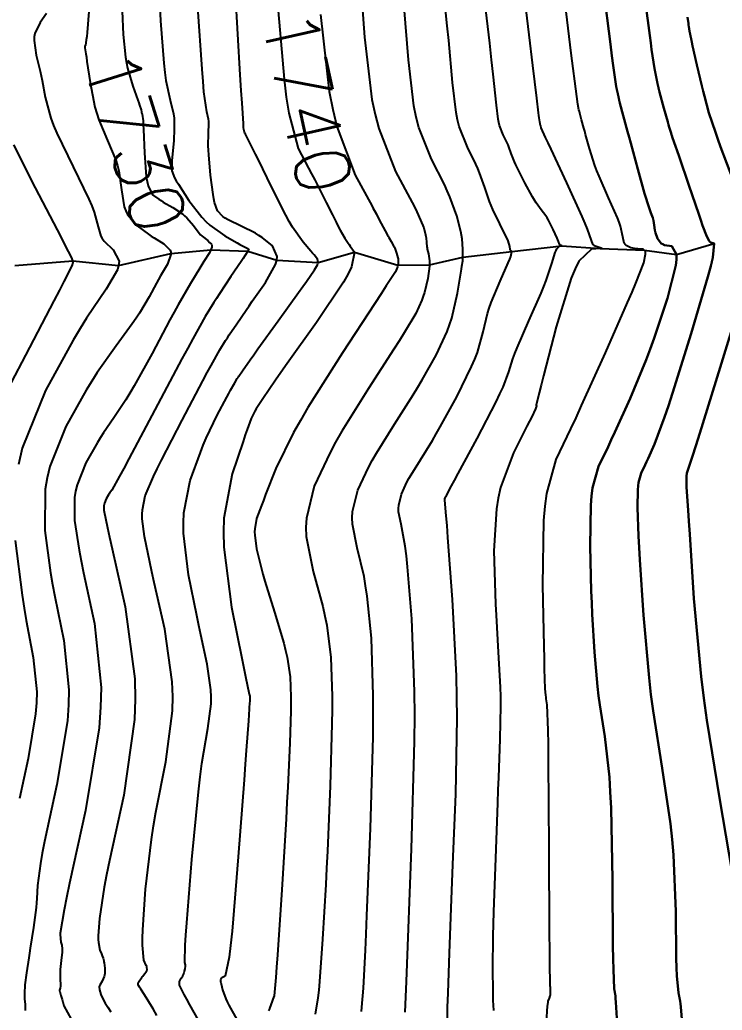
# Model space of a CAD drawing. Header units: metres. Extents: x 837475 to 838479, y 1189012 to 1191015.
# Drawn here: x 837784.1 to 837833.2, y 1189318.2 to 1189387.3 of the extents above; entities that cross this region are included whole.
import ezdxf

# ---------------------------------------------------------------- set-up
doc = ezdxf.new("R2010")
doc.units = ezdxf.units.M
doc.header["$LTSCALE"] = 0.3
for name, color, linetype in [('COTAS 10', 1, 'Continuous'), ('COTAS INT', 252, 'Continuous'), ('DRENAJE', 5, 'Continuous')]:
    doc.layers.add(name, color=color, linetype=linetype)
doc.styles.get("Standard").update_dxf_attribs({"font": 'simplex.shx'})

msp = doc.modelspace()

# ---------------------------------------------------------------- linework, layer by layer
at = {"layer": 'COTAS 10'}
for points, elevation in [([(837813.975, 1189317.619), (837813.989, 1189318.379), (837814.003, 1189318.818), (837814.021, 1189319.356), (837814.123, 1189322.123), (837814.269, 1189325.904), (837814.315, 1189327.081), (837814.364, 1189328.315), (837814.559, 1189333.241), (837814.652, 1189338.547), (837814.636, 1189340.021), (837814.602, 1189341.496), (837814.33, 1189346.842), (837814.012, 1189351.164), (837813.949, 1189351.994), (837813.898, 1189352.665), (837813.804, 1189353.767), (837813.792, 1189353.831), (837813.791, 1189353.848), (837813.792, 1189353.864), (837813.806, 1189353.922), (837813.835, 1189353.983), (837813.845, 1189354.002), (837813.856, 1189354.022), (837813.905, 1189354.099), (837814.267, 1189354.761), (837814.476, 1189355.149), (837814.732, 1189355.626), (837816.051, 1189358.086), (837817.378, 1189360.648), (837817.64, 1189361.188), (837817.856, 1189361.655), (837818.254, 1189362.731), (837818.531, 1189363.641), (837818.67, 1189364.002), (837818.837, 1189364.412), (837819.665, 1189366.287), (837820.522, 1189368.232), (837820.707, 1189368.686), (837820.87, 1189369.102), (837821.267, 1189370.298), (837821.503, 1189371.066), (837821.563, 1189371.213), (837821.621, 1189371.332), (837821.813, 1189371.523), (837821.938, 1189371.53), (837821.954, 1189371.533), (837821.962, 1189371.535), (837821.924, 1189371.549), (837821.852, 1189371.573), (837821.837, 1189371.583), (837821.826, 1189371.595), (837821.806, 1189371.648), (837821.737, 1189371.843), (837821.693, 1189371.944), (837821.64, 1189372.065), (837821.361, 1189372.669), (837821.023, 1189373.328), (837820.932, 1189373.483), (837820.843, 1189373.625), (837820.531, 1189374.042), (837820.169, 1189374.538), (837820.048, 1189374.732), (837819.918, 1189374.95), (837819.371, 1189375.94), (837818.859, 1189376.951), (837818.75, 1189377.183), (837818.655, 1189377.394), (837818.431, 1189377.98), (837818.265, 1189378.453), (837818.207, 1189378.592), (837818.144, 1189378.734), (837817.871, 1189379.278), (837817.611, 1189379.939), (837817.555, 1189380.157), (837817.507, 1189380.389), (837817.391, 1189381.349), (837817.174, 1189383.525), (837817.061, 1189384.524), (837816.927, 1189385.694), (837816.252, 1189391.349)], 1750), ([(837802.041, 1189389.286), (837802.566, 1189383.182), (837802.726, 1189381.905), (837802.894, 1189380.807), (837803.557, 1189378.335), (837804.286, 1189376.964), (837804.496, 1189376.56), (837804.708, 1189376.146), (837805.505, 1189374.567), (837805.947, 1189373.69), (837806.202, 1189373.181), (837806.353, 1189372.889), (837806.485, 1189372.638), (837806.806, 1189372.063), (837807.034, 1189371.722), (837807.106, 1189371.618), (837807.182, 1189371.509), (837807.49, 1189371.084), (837807.286, 1189370.058), (837807.039, 1189369.571), (837806.71, 1189368.997), (837804.833, 1189366.188), (837802.787, 1189363.312), (837802.352, 1189362.694), (837801.973, 1189362.154), (837801.076, 1189360.848), (837800.63, 1189360.15), (837800.536, 1189359.993), (837800.454, 1189359.852), (837800.262, 1189359.474), (837799.991, 1189358.715), (837799.86, 1189358.333), (837799.704, 1189357.877), (837798.936, 1189355.611), (837798.366, 1189352.51), (837798.335, 1189351.527), (837798.359, 1189350.492), (837798.901, 1189346.305), (837799.634, 1189342.629), (837799.778, 1189341.916), (837799.896, 1189341.335), (837800.108, 1189340.337), (837800.144, 1189340.215), (837800.151, 1189340.186), (837800.158, 1189340.159), (837800.17, 1189340.081), (837800.173, 1189340.002), (837800.173, 1189339.975), (837800.172, 1189339.946), (837800.169, 1189339.82), (837800.152, 1189339.51), (837800.143, 1189339.365), (837800.133, 1189339.193), (837800.081, 1189338.357), (837799.934, 1189336.29), (837799.864, 1189335.342), (837799.781, 1189334.232), (837799.376, 1189328.865), (837798.938, 1189323.674), (837798.834, 1189322.674), (837798.738, 1189321.864), (837798.456, 1189320.519), (837798.267, 1189320.423), (837798.23, 1189320.4), (837798.199, 1189320.38), (837798.145, 1189320.323), (837798.135, 1189320.286), (837798.132, 1189320.278), (837798.13, 1189320.271), (837798.123, 1189320.256), (837798.143, 1189320.148), (837798.158, 1189320.083), (837798.177, 1189320.002), (837798.278, 1189319.583), (837798.508, 1189318.947), (837798.607, 1189318.729), (837798.722, 1189318.493), (837799.267, 1189317.491)], 1740), ([(837788.935, 1189387.889), (837788.816, 1189386.441), (837788.789, 1189386.159), (837788.764, 1189385.929), (837788.698, 1189385.529), (837788.663, 1189385.463), (837788.658, 1189385.444), (837788.655, 1189385.425), (837788.662, 1189385.355), (837788.73, 1189384.941), (837788.765, 1189384.706), (837788.807, 1189384.418), (837789.021, 1189382.944), (837789.368, 1189381.217), (837789.495, 1189380.77), (837789.635, 1189380.336), (837790.252, 1189378.883), (837790.828, 1189377.526), (837790.942, 1189377.152), (837791.036, 1189376.78), (837791.212, 1189375.446), (837791.41, 1189374.254), (837791.517, 1189373.972), (837791.648, 1189373.711), (837792.314, 1189372.94), (837793.096, 1189372.359), (837793.301, 1189372.217), (837793.501, 1189372.084), (837794.181, 1189371.672), (837794.612, 1189371.235), (837794.655, 1189371.086), (837794.664, 1189370.925), (837794.422, 1189370.241), (837793.949, 1189369.429), (837793.813, 1189369.187), (837793.674, 1189368.937), (837793.155, 1189367.973), (837792.474, 1189366.833), (837792.234, 1189366.472), (837791.972, 1189366.093), (837790.838, 1189364.559), (837789.52, 1189362.683), (837789.142, 1189362.087), (837788.759, 1189361.458), (837787.325, 1189358.91), (837786.207, 1189356.116), (837786.022, 1189355.332), (837785.891, 1189354.543), (837785.869, 1189351.657), (837786.272, 1189348.703), (837786.41, 1189347.872), (837786.559, 1189347.035), (837787.19, 1189343.966), (837787.546, 1189340.535), (837787.521, 1189339.47), (837787.443, 1189338.355), (837786.715, 1189333.913), (837785.851, 1189329.933), (837785.688, 1189329.109), (837785.556, 1189328.406), (837785.354, 1189326.87), (837785.317, 1189325.962), (837785.289, 1189325.655), (837785.254, 1189325.323), (837785.067, 1189323.924), (837784.849, 1189322.491), (837784.795, 1189322.139), (837784.744, 1189321.805), (837784.582, 1189320.76), (837784.476, 1189319.923), (837784.459, 1189319.721), (837784.449, 1189319.531), (837784.457, 1189318.953), (837784.49, 1189318.544), (837784.495, 1189318.462), (837784.498, 1189318.393), (837784.494, 1189318.254), (837784.484, 1189318.204), (837784.484, 1189318.191), (837784.485, 1189318.177), (837784.496, 1189318.132)], 1730), ([(837833.921, 1189376.128), (837833.046, 1189378.446), (837832.853, 1189378.979), (837832.681, 1189379.465), (837832.235, 1189380.828), (837831.918, 1189381.984), (837831.827, 1189382.339), (837831.735, 1189382.71), (837831.39, 1189384.176), (837831.096, 1189385.49), (837831.035, 1189385.764), (837830.984, 1189385.999), (837830.876, 1189386.525), (837830.826, 1189386.841), (837830.811, 1189386.944), (837830.795, 1189387.053), (837830.737, 1189387.505)], 1760), ([(837830.737, 1189387.505), (837830.795, 1189387.053), (837830.811, 1189386.944), (837830.826, 1189386.841), (837830.876, 1189386.525), (837830.984, 1189385.999), (837831.035, 1189385.764), (837831.096, 1189385.49), (837831.39, 1189384.176), (837831.735, 1189382.71), (837831.827, 1189382.339), (837831.918, 1189381.984), (837832.235, 1189380.828), (837832.681, 1189379.465), (837832.853, 1189378.979), (837833.046, 1189378.446), (837833.921, 1189376.128)], 1760), ([(837833.824, 1189327.899), (837832.986, 1189332.843), (837832.078, 1189338.409), (837831.873, 1189339.937), (837831.688, 1189341.458), (837831.19, 1189346.904), (837830.888, 1189351.385), (837830.828, 1189352.297), (837830.777, 1189353.068), (837830.678, 1189354.667), (837830.66, 1189355.227), (837830.661, 1189355.342), (837830.664, 1189355.44), (837830.698, 1189355.651), (837831.085, 1189356.844), (837831.31, 1189357.562), (837831.588, 1189358.447), (837833.018, 1189363.042), (837834.445, 1189367.654)], 1760), ([(837834.445, 1189367.654), (837833.018, 1189363.042), (837831.588, 1189358.447), (837831.31, 1189357.562), (837831.085, 1189356.844), (837830.698, 1189355.651), (837830.664, 1189355.44), (837830.661, 1189355.342), (837830.66, 1189355.227), (837830.678, 1189354.667), (837830.777, 1189353.068), (837830.828, 1189352.297), (837830.888, 1189351.385), (837831.19, 1189346.904), (837831.688, 1189341.458), (837831.873, 1189339.937), (837832.078, 1189338.409), (837832.986, 1189332.843), (837833.824, 1189327.899)], 1760)]:
    msp.add_lwpolyline(points, dxfattribs=dict(at, elevation=elevation))
at = {"layer": 'COTAS INT'}
for points, elevation in [([(837818.996, 1189391.724), (837819.658, 1189386.266), (837819.918, 1189384.125), (837820.195, 1189381.848), (837820.32, 1189380.831), (837820.345, 1189380.633), (837820.365, 1189380.471), (837820.402, 1189380.186), (837820.412, 1189380.135), (837820.416, 1189380.12), (837820.42, 1189380.104), (837820.436, 1189380.044), (837820.457, 1189379.966), (837820.465, 1189379.939), (837820.473, 1189379.91), (837820.507, 1189379.783), (837820.802, 1189379.108), (837820.974, 1189378.732), (837821.186, 1189378.275), (837822.278, 1189375.941), (837823.365, 1189373.577), (837823.573, 1189373.101), (837823.742, 1189372.702), (837824.015, 1189371.902), (837824.107, 1189371.65), (837824.161, 1189371.596), (837824.228, 1189371.548), (837824.57, 1189371.433), (837824.746, 1189371.37), (837824.708, 1189371.357), (837824.632, 1189371.344), (837824.044, 1189371.311), (837823.156, 1189370.462), (837822.891, 1189369.935), (837822.618, 1189369.282), (837821.563, 1189365.866), (837820.676, 1189362.447), (837820.509, 1189361.791), (837820.376, 1189361.261), (837820.18, 1189360.394), (837820.189, 1189360.331), (837820.185, 1189360.306), (837820.178, 1189360.279), (837820.132, 1189360.156), (837819.858, 1189359.598), (837819.707, 1189359.295), (837819.525, 1189358.929), (837818.594, 1189357.075), (837817.689, 1189354.646), (837817.522, 1189353.918), (837817.39, 1189353.165), (837817.218, 1189350.243), (837817.304, 1189347.283), (837817.336, 1189346.505), (837817.371, 1189345.746), (837817.528, 1189343.155), (837817.655, 1189340.719), (837817.672, 1189340.056), (837817.68, 1189339.399), (837817.642, 1189337.07), (837817.537, 1189334.402), (837817.503, 1189333.531), (837817.467, 1189332.603), (837817.32, 1189328.773), (837817.192, 1189325.027), (837817.169, 1189324.152), (837817.15, 1189323.347), (837817.124, 1189321.022), (837817.137, 1189319.487), (837817.142, 1189319.179), (837817.149, 1189318.922), (837817.178, 1189318.416), (837817.195, 1189318.233), (837817.194, 1189318.18), (837817.19, 1189318.126)], 1752), ([(837807.855, 1189390.556), (837808.181, 1189386.111), (837808.707, 1189381.76), (837808.927, 1189380.71), (837809.179, 1189379.726), (837810.359, 1189376.728), (837811.507, 1189374.564), (837811.739, 1189374.106), (837811.934, 1189373.709), (837812.33, 1189372.783), (837812.452, 1189372.306), (837812.474, 1189372.192), (837812.492, 1189372.085), (837812.517, 1189371.762), (837812.536, 1189371.474), (837812.549, 1189371.389), (837812.567, 1189371.301), (837812.662, 1189370.965), (837812.726, 1189370.489), (837812.724, 1189370.313), (837812.713, 1189370.118), (837812.604, 1189369.254), (837812.376, 1189368.278), (837812.29, 1189368.013), (837812.194, 1189367.75), (837811.767, 1189366.817), (837810.96, 1189365.453), (837810.625, 1189364.918), (837810.242, 1189364.315), (837808.457, 1189361.568), (837806.599, 1189358.58), (837806.169, 1189357.824), (837805.777, 1189357.1), (837804.668, 1189354.744), (837804.13, 1189352.521), (837804.097, 1189351.88), (837804.114, 1189351.228), (837804.596, 1189348.783), (837805.279, 1189346.333), (837805.423, 1189345.678), (837805.547, 1189345.032), (837805.834, 1189342.785), (837805.924, 1189340.085), (837805.925, 1189339.154), (837805.915, 1189338.143), (837805.791, 1189333.831), (837805.592, 1189329.249), (837805.535, 1189328.069), (837805.477, 1189326.927), (837805.26, 1189323.122), (837805.045, 1189320.153), (837804.989, 1189319.538), (837804.934, 1189319.013), (837804.747, 1189317.866)], 1744), ([(837820.922, 1189317.59), (837820.949, 1189318.163), (837820.986, 1189318.592), (837821.001, 1189318.687), (837821.017, 1189318.77), (837821.09, 1189318.984), (837821.155, 1189319.152), (837821.167, 1189319.207), (837821.175, 1189319.267), (837821.18, 1189319.512), (837821.166, 1189319.74), (837821.162, 1189319.788), (837821.158, 1189319.83), (837821.143, 1189319.928), (837821.124, 1189321.427), (837821.118, 1189322.352), (837821.111, 1189323.498), (837821.082, 1189329.48), (837821.04, 1189335.531), (837821.026, 1189336.72), (837821.011, 1189337.699), (837820.943, 1189339.48), (837820.876, 1189339.9), (837820.861, 1189340.021), (837820.847, 1189340.143), (837820.806, 1189340.602), (837820.759, 1189341.999), (837820.741, 1189342.713), (837820.721, 1189343.569), (837820.629, 1189347.84), (837820.707, 1189352.345), (837820.794, 1189353.348), (837820.909, 1189354.245), (837821.561, 1189356.602), (837822.599, 1189358.759), (837822.958, 1189359.531), (837823.347, 1189360.378), (837825.01, 1189364.064), (837826.554, 1189367.57), (837826.868, 1189368.302), (837827.132, 1189368.932), (837827.679, 1189370.345), (837827.811, 1189370.941), (837827.814, 1189371.055), (837827.803, 1189371.147), (837827.643, 1189371.295), (837827.356, 1189371.311), (837827.265, 1189371.321), (837827.17, 1189371.332), (837826.784, 1189371.39), (837826.444, 1189371.55), (837826.378, 1189371.626), (837826.323, 1189371.716), (837826.224, 1189372.156), (837826.058, 1189372.897), (837825.962, 1189373.177), (837825.843, 1189373.49), (837825.228, 1189374.89), (837824.561, 1189376.4), (837824.409, 1189376.782), (837824.271, 1189377.148), (837823.887, 1189378.338), (837823.626, 1189379.307), (837823.564, 1189379.533), (837823.507, 1189379.741), (837823.34, 1189380.34), (837823.217, 1189380.798), (837823.188, 1189380.918), (837823.161, 1189381.035), (837823.081, 1189381.428), (837822.868, 1189383.038), (837822.757, 1189383.921), (837822.623, 1189384.993), (837821.953, 1189390.446)], 1754), ([(837820.922, 1189317.59), (837820.949, 1189318.163), (837820.986, 1189318.592), (837821.001, 1189318.687), (837821.017, 1189318.77), (837821.09, 1189318.984), (837821.155, 1189319.152), (837821.167, 1189319.207), (837821.175, 1189319.267), (837821.18, 1189319.512), (837821.166, 1189319.74), (837821.162, 1189319.788), (837821.158, 1189319.83), (837821.143, 1189319.928), (837821.124, 1189321.427), (837821.118, 1189322.352), (837821.111, 1189323.498), (837821.082, 1189329.48), (837821.04, 1189335.531), (837821.026, 1189336.72), (837821.011, 1189337.699), (837820.943, 1189339.48), (837820.876, 1189339.9), (837820.861, 1189340.021), (837820.847, 1189340.143), (837820.806, 1189340.602), (837820.759, 1189341.999), (837820.741, 1189342.713), (837820.721, 1189343.569), (837820.629, 1189347.84), (837820.707, 1189352.345), (837820.794, 1189353.348), (837820.909, 1189354.245), (837821.561, 1189356.602), (837822.599, 1189358.759), (837822.958, 1189359.531), (837823.347, 1189360.378), (837825.01, 1189364.064), (837826.554, 1189367.57), (837826.868, 1189368.302), (837827.132, 1189368.932), (837827.679, 1189370.345), (837827.811, 1189370.941), (837827.814, 1189371.055), (837827.803, 1189371.147), (837827.643, 1189371.295), (837827.356, 1189371.311), (837827.265, 1189371.321), (837827.17, 1189371.332), (837826.784, 1189371.39), (837826.444, 1189371.55), (837826.378, 1189371.626), (837826.323, 1189371.716), (837826.224, 1189372.156), (837826.058, 1189372.897), (837825.962, 1189373.177), (837825.843, 1189373.49), (837825.228, 1189374.89), (837824.561, 1189376.4), (837824.409, 1189376.782), (837824.271, 1189377.148), (837823.887, 1189378.338), (837823.626, 1189379.307), (837823.564, 1189379.533), (837823.507, 1189379.741), (837823.34, 1189380.34), (837823.217, 1189380.798), (837823.188, 1189380.918), (837823.161, 1189381.035), (837823.081, 1189381.428), (837822.868, 1189383.038), (837822.757, 1189383.921), (837822.623, 1189384.993), (837821.953, 1189390.446)], 1754), ([(837793.796, 1189390.257), (837793.946, 1189387.248), (837794.175, 1189384.284), (837794.246, 1189383.644), (837794.321, 1189383.082), (837794.621, 1189381.705), (837794.854, 1189380.742), (837794.887, 1189380.441), (837794.906, 1189380.126), (837794.892, 1189379.713), (837794.862, 1189378.864), (837794.76, 1189377.718), (837794.743, 1189377.475), (837794.732, 1189377.265), (837794.73, 1189376.775), (837794.93, 1189376.288), (837795.046, 1189376.079), (837795.188, 1189375.839), (837795.917, 1189374.705), (837796.835, 1189373.527), (837796.848, 1189373.509), (837797.117, 1189373.229), (837797.392, 1189372.971), (837798.424, 1189372.226), (837799.299, 1189371.735), (837799.474, 1189371.637), (837799.62, 1189371.557), (837799.907, 1189371.405), (837799.992, 1189371.364), (837800.012, 1189371.354), (837800.03, 1189371.343), (837800.08, 1189371.305), (837800.099, 1189371.259), (837800.097, 1189371.243), (837800.092, 1189371.225), (837800.05, 1189371.149), (837799.83, 1189370.826), (837799.714, 1189370.654), (837799.573, 1189370.445), (837798.864, 1189369.389), (837798.061, 1189368.175), (837797.861, 1189367.865), (837797.671, 1189367.568), (837797.068, 1189366.593), (837796.199, 1189365.047), (837795.843, 1189364.39), (837795.436, 1189363.634), (837793.547, 1189360.076), (837791.736, 1189356.659), (837791.379, 1189355.991), (837791.083, 1189355.444), (837790.537, 1189354.475), (837790.393, 1189354.271), (837790.352, 1189354.206), (837790.31, 1189354.137), (837790.154, 1189353.859), (837790.032, 1189353.554), (837790.011, 1189353.468), (837789.997, 1189353.382), (837789.995, 1189353.067), (837790.244, 1189351.841), (837790.388, 1189351.18), (837790.565, 1189350.38), (837791.476, 1189346.33), (837792.144, 1189341.297), (837792.168, 1189339.877), (837792.121, 1189338.446), (837791.371, 1189333.179), (837790.377, 1189328.606), (837790.177, 1189327.612), (837790.009, 1189326.735), (837789.673, 1189324.551), (837789.602, 1189323.353), (837789.6, 1189323.098), (837789.607, 1189322.876), (837789.698, 1189322.351), (837789.821, 1189322.077), (837789.848, 1189322.013), (837789.872, 1189321.955), (837789.933, 1189321.787), (837789.977, 1189321.6), (837789.99, 1189321.529), (837790.003, 1189321.45), (837790.053, 1189321.094), (837790.055, 1189320.706), (837790.038, 1189320.606), (837790.013, 1189320.509), (837789.86, 1189320.186), (837789.709, 1189319.91), (837789.686, 1189319.842), (837789.67, 1189319.778), (837789.68, 1189319.581), (837789.735, 1189319.413), (837789.748, 1189319.368), (837789.76, 1189319.323), (837789.794, 1189319.166), (837790.086, 1189318.641), (837790.26, 1189318.365), (837790.476, 1189318.032)], 1734), ([(837797.116, 1189316.555), (837795.991, 1189318.526), (837795.772, 1189318.92), (837795.593, 1189319.249), (837795.279, 1189319.889), (837795.263, 1189320.093), (837795.271, 1189320.146), (837795.285, 1189320.198), (837795.381, 1189320.377), (837795.491, 1189320.53), (837795.513, 1189320.567), (837795.533, 1189320.601), (837795.575, 1189320.701), (837795.602, 1189320.804), (837795.611, 1189320.839), (837795.621, 1189320.877), (837795.666, 1189321.038), (837795.692, 1189321.216), (837795.69, 1189321.265), (837795.684, 1189321.313), (837795.631, 1189321.485), (837795.661, 1189322.689), (837795.708, 1189323.389), (837795.771, 1189324.247), (837796.14, 1189328.67), (837796.599, 1189333.393), (837796.72, 1189334.441), (837796.838, 1189335.377), (837797.241, 1189337.819), (837797.471, 1189339.547), (837797.48, 1189340.032), (837797.464, 1189340.52), (837797.21, 1189342.309), (837796.76, 1189344.368), (837796.621, 1189345.028), (837796.477, 1189345.725), (837795.903, 1189348.565), (837795.546, 1189351.456), (837795.538, 1189352.186), (837795.569, 1189352.884), (837796.01, 1189355.153), (837796.725, 1189357.11), (837796.93, 1189357.613), (837797.137, 1189358.098), (837797.91, 1189359.709), (837798.578, 1189360.968), (837798.719, 1189361.231), (837798.841, 1189361.457), (837799.125, 1189361.966), (837799.305, 1189362.257), (837799.362, 1189362.346), (837799.422, 1189362.438), (837799.661, 1189362.8), (837800.201, 1189363.572), (837800.449, 1189363.922), (837800.741, 1189364.332), (837802.154, 1189366.305), (837803.574, 1189368.284), (837803.871, 1189368.697), (837804.125, 1189369.052), (837804.694, 1189369.846), (837804.905, 1189370.214), (837804.933, 1189370.3), (837804.949, 1189370.379), (837804.897, 1189370.607), (837804.662, 1189370.9), (837804.561, 1189371.02), (837804.445, 1189371.157), (837803.9, 1189371.792), (837803.168, 1189372.835), (837802.935, 1189373.23), (837802.689, 1189373.67), (837801.691, 1189375.643), (837800.778, 1189377.541), (837800.586, 1189377.935), (837800.42, 1189378.271), (837800.042, 1189379.007), (837799.872, 1189379.329), (837799.838, 1189379.403), (837799.81, 1189379.471), (837799.756, 1189379.664), (837799.744, 1189379.799), (837799.743, 1189379.83), (837799.742, 1189379.859), (837799.744, 1189379.943), (837799.746, 1189380.006), (837799.745, 1189380.022), (837799.743, 1189380.037), (837799.732, 1189380.085), (837799.636, 1189381.505), (837799.582, 1189382.385), (837799.516, 1189383.476), (837799.174, 1189389.173)], 1738), ([(837824.881, 1189389.466), (837825.36, 1189385.61), (837825.462, 1189384.814), (837825.55, 1189384.136), (837825.76, 1189382.67), (837825.91, 1189381.934), (837825.96, 1189381.717), (837826.015, 1189381.493), (837826.244, 1189380.635), (837826.557, 1189379.515), (837826.663, 1189379.127), (837826.779, 1189378.704), (837827.268, 1189376.893), (837827.739, 1189375.187), (837827.844, 1189374.831), (837827.937, 1189374.525), (837828.179, 1189373.839), (837828.317, 1189373.489), (837828.344, 1189373.395), (837828.367, 1189373.301), (837828.41, 1189372.973), (837828.454, 1189372.634), (837828.477, 1189372.534), (837828.504, 1189372.431), (837828.643, 1189372.037), (837828.901, 1189371.703), (837829.003, 1189371.639), (837829.119, 1189371.587), (837829.65, 1189371.499), (837829.978, 1189370.939), (837829.967, 1189370.589), (837829.911, 1189370.154), (837829.339, 1189367.88), (837828.413, 1189365.088), (837828.134, 1189364.326), (837827.846, 1189363.569), (837826.723, 1189360.877), (837825.665, 1189358.531), (837825.417, 1189357.992), (837825.189, 1189357.501), (837824.528, 1189356.129), (837824.113, 1189354.629), (837824.04, 1189354.058), (837823.984, 1189353.42), (837823.935, 1189350.553), (837824.022, 1189347.408), (837824.053, 1189346.595), (837824.088, 1189345.806), (837824.236, 1189343.165), (837824.449, 1189340.753), (837824.524, 1189340.108), (837824.605, 1189339.474), (837824.958, 1189337.268), (837825.282, 1189334.432), (837825.346, 1189333.402), (837825.399, 1189332.264), (837825.497, 1189327.268), (837825.532, 1189322.636), (837825.545, 1189321.729), (837825.559, 1189320.983), (837825.625, 1189319.646), (837825.699, 1189319.164), (837825.719, 1189318.957), (837825.739, 1189318.719), (837825.809, 1189317.597)], 1756), ([(837825.809, 1189317.597), (837825.739, 1189318.719), (837825.719, 1189318.957), (837825.699, 1189319.164), (837825.625, 1189319.646), (837825.559, 1189320.983), (837825.545, 1189321.729), (837825.532, 1189322.636), (837825.497, 1189327.268), (837825.399, 1189332.264), (837825.346, 1189333.402), (837825.282, 1189334.432), (837824.958, 1189337.268), (837824.605, 1189339.474), (837824.524, 1189340.108), (837824.449, 1189340.753), (837824.236, 1189343.165), (837824.088, 1189345.806), (837824.053, 1189346.595), (837824.022, 1189347.408), (837823.935, 1189350.553), (837823.984, 1189353.42), (837824.04, 1189354.058), (837824.113, 1189354.629), (837824.528, 1189356.129), (837825.189, 1189357.501), (837825.417, 1189357.992), (837825.665, 1189358.531), (837826.723, 1189360.877), (837827.846, 1189363.569), (837828.134, 1189364.326), (837828.413, 1189365.088), (837829.339, 1189367.88), (837829.911, 1189370.154), (837829.967, 1189370.589), (837829.978, 1189370.939), (837829.65, 1189371.499), (837829.119, 1189371.587), (837829.003, 1189371.639), (837828.901, 1189371.703), (837828.643, 1189372.037), (837828.504, 1189372.431), (837828.477, 1189372.534), (837828.454, 1189372.634), (837828.41, 1189372.973), (837828.367, 1189373.301), (837828.344, 1189373.395), (837828.317, 1189373.489), (837828.179, 1189373.839), (837827.937, 1189374.525), (837827.844, 1189374.831), (837827.739, 1189375.187), (837827.268, 1189376.893), (837826.779, 1189378.704), (837826.663, 1189379.127), (837826.557, 1189379.515), (837826.244, 1189380.635), (837826.015, 1189381.493), (837825.96, 1189381.717), (837825.91, 1189381.934), (837825.76, 1189382.67), (837825.55, 1189384.136), (837825.462, 1189384.814), (837825.36, 1189385.61), (837824.881, 1189389.466)], 1756), ([(837830.341, 1189317.532), (837830.276, 1189318.383), (837830.252, 1189318.589), (837830.225, 1189318.781), (837830.107, 1189319.364), (837829.994, 1189320.54), (837829.972, 1189321.105), (837829.952, 1189321.774), (837829.912, 1189325.055), (837829.757, 1189328.997), (837829.666, 1189330.083), (837829.553, 1189331.166), (837828.972, 1189335.055), (837828.334, 1189339.048), (837828.186, 1189340.196), (837828.051, 1189341.362), (837827.666, 1189345.728), (837827.416, 1189349.613), (837827.366, 1189350.476), (837827.324, 1189351.247), (837827.241, 1189353.265), (837827.262, 1189354.494), (837827.286, 1189354.768), (837827.317, 1189355.012), (837827.495, 1189355.655), (837827.778, 1189356.243), (837827.876, 1189356.454), (837827.982, 1189356.685), (837828.436, 1189357.69), (837829.138, 1189359.568), (837829.401, 1189360.349), (837829.693, 1189361.243), (837830.998, 1189365.416), (837832.154, 1189369.366), (837832.354, 1189370.12), (837832.5, 1189370.726), (837832.593, 1189371.691), (837832.362, 1189371.767), (837832.305, 1189371.814), (837832.251, 1189371.872), (837832.077, 1189372.175), (837831.791, 1189372.956), (837831.666, 1189373.315), (837831.52, 1189373.736), (837830.825, 1189375.774), (837830.149, 1189377.767), (837830.015, 1189378.16), (837829.905, 1189378.484), (837829.697, 1189379.08), (837829.643, 1189379.23), (837829.628, 1189379.272), (837829.614, 1189379.314), (837829.566, 1189379.472), (837829.464, 1189379.825), (837829.416, 1189379.992), (837829.361, 1189380.188), (837829.088, 1189381.142), (837828.79, 1189382.266), (837828.717, 1189382.568), (837828.649, 1189382.866), (837828.44, 1189383.913), (837828.233, 1189385.235), (837828.167, 1189385.708), (837828.096, 1189386.227), (837827.809, 1189388.485)], 1758), ([(837827.809, 1189388.485), (837828.096, 1189386.227), (837828.167, 1189385.708), (837828.233, 1189385.235), (837828.44, 1189383.913), (837828.649, 1189382.866), (837828.717, 1189382.568), (837828.79, 1189382.266), (837829.088, 1189381.142), (837829.361, 1189380.188), (837829.416, 1189379.992), (837829.464, 1189379.825), (837829.566, 1189379.472), (837829.614, 1189379.314), (837829.628, 1189379.272), (837829.643, 1189379.23), (837829.697, 1189379.08), (837829.905, 1189378.484), (837830.015, 1189378.16), (837830.149, 1189377.767), (837830.825, 1189375.774), (837831.52, 1189373.736), (837831.666, 1189373.315), (837831.791, 1189372.956), (837832.077, 1189372.175), (837832.251, 1189371.872), (837832.305, 1189371.814), (837832.362, 1189371.767), (837832.593, 1189371.691), (837832.5, 1189370.726), (837832.354, 1189370.12), (837832.154, 1189369.366), (837830.998, 1189365.416), (837829.693, 1189361.243), (837829.401, 1189360.349), (837829.138, 1189359.568), (837828.436, 1189357.69), (837827.982, 1189356.685), (837827.876, 1189356.454), (837827.778, 1189356.243), (837827.495, 1189355.655), (837827.317, 1189355.012), (837827.286, 1189354.768), (837827.262, 1189354.494), (837827.241, 1189353.265), (837827.324, 1189351.247), (837827.366, 1189350.476), (837827.416, 1189349.613), (837827.666, 1189345.728), (837828.051, 1189341.362), (837828.186, 1189340.196), (837828.334, 1189339.048), (837828.972, 1189335.055), (837829.553, 1189331.166), (837829.666, 1189330.083), (837829.757, 1189328.997), (837829.912, 1189325.055), (837829.952, 1189321.774), (837829.972, 1189321.105), (837829.994, 1189320.54), (837830.107, 1189319.364), (837830.225, 1189318.781), (837830.252, 1189318.589), (837830.276, 1189318.383), (837830.341, 1189317.532)], 1758), ([(837785.992, 1189387.76), (837785.535, 1189387.139), (837785.174, 1189386.372), (837785.133, 1189386.13), (837785.116, 1189385.876), (837785.266, 1189384.849), (837785.551, 1189383.725), (837785.62, 1189383.408), (837785.685, 1189383.089), (837785.883, 1189381.92), (837786.286, 1189380.452), (837786.48, 1189379.945), (837786.709, 1189379.395), (837787.836, 1189377.044), (837788.934, 1189374.799), (837789.146, 1189374.315), (837789.317, 1189373.891), (837789.602, 1189372.857), (837789.775, 1189372.217), (837789.876, 1189372.042), (837790, 1189371.868), (837790.641, 1189371.247), (837791.045, 1189370.451), (837791.02, 1189370.167), (837790.936, 1189369.855), (837790.138, 1189368.499), (837788.769, 1189366.481), (837788.325, 1189365.753), (837787.853, 1189364.95), (837785.911, 1189361.436), (837784.295, 1189357.398), (837784.028, 1189356.264)], 1728), ([(837791.274, 1189387.931), (837791.331, 1189386.285), (837791.495, 1189384.713), (837791.564, 1189384.313), (837791.642, 1189383.93), (837792.007, 1189382.673), (837792.356, 1189381.717), (837792.424, 1189381.522), (837792.481, 1189381.359), (837792.581, 1189381.021), (837792.606, 1189380.891), (837792.615, 1189380.858), (837792.625, 1189380.826), (837792.669, 1189380.722), (837792.722, 1189380.252), (837792.739, 1189379.989), (837792.756, 1189379.669), (837792.822, 1189378.035), (837792.953, 1189376.361), (837793.01, 1189376.017), (837793.076, 1189375.725), (837793.39, 1189375.097), (837793.834, 1189374.784), (837793.982, 1189374.689), (837794.14, 1189374.591), (837794.803, 1189374.209), (837795.468, 1189373.768), (837795.629, 1189373.634), (837795.78, 1189373.494), (837796.239, 1189372.943), (837796.633, 1189372.428), (837796.742, 1189372.31), (837796.851, 1189372.204), (837797.247, 1189371.909), (837797.375, 1189371.777), (837797.506, 1189371.64), (837797.529, 1189371.549), (837797.531, 1189371.451), (837797.362, 1189371.04), (837796.972, 1189370.434), (837796.835, 1189370.214), (837796.685, 1189369.972), (837796.039, 1189368.906), (837795.183, 1189367.419), (837794.901, 1189366.911), (837794.6, 1189366.36), (837793.351, 1189364.024), (837792.105, 1189361.746), (837791.806, 1189361.232), (837791.528, 1189360.768), (837790.687, 1189359.517), (837789.957, 1189358.477), (837789.747, 1189358.146), (837789.534, 1189357.798), (837788.739, 1189356.385), (837788.119, 1189354.835), (837788.017, 1189354.4), (837787.944, 1189353.963), (837787.932, 1189352.362), (837788.258, 1189350.272), (837788.399, 1189349.526), (837788.562, 1189348.707), (837789.333, 1189345.148), (837789.795, 1189340.694), (837789.762, 1189339.312), (837789.661, 1189337.865), (837788.716, 1189332.099), (837787.594, 1189327.021), (837787.381, 1189326.007), (837787.21, 1189325.163), (837786.942, 1189323.533), (837786.963, 1189323.086), (837786.973, 1189322.989), (837786.985, 1189322.903), (837787.046, 1189322.689), (837787.087, 1189322.44), (837787.086, 1189322.332), (837787.08, 1189322.207), (837787.015, 1189321.616), (837786.945, 1189320.982), (837786.935, 1189320.831), (837786.93, 1189320.689), (837786.948, 1189320.265), (837786.972, 1189319.96), (837786.971, 1189319.893), (837786.967, 1189319.835), (837786.926, 1189319.691), (837786.897, 1189319.556), (837786.901, 1189319.505), (837786.91, 1189319.447), (837786.986, 1189319.186), (837787.083, 1189318.889), (837787.106, 1189318.809), (837787.127, 1189318.73), (837787.186, 1189318.452), (837787.701, 1189317.527)], 1732), ([(837793.694, 1189317.791), (837793.43, 1189318.236), (837792.827, 1189319.214), (837792.563, 1189319.611), (837792.512, 1189319.689), (837792.471, 1189319.755), (837792.402, 1189319.879), (837792.394, 1189319.916), (837792.391, 1189319.927), (837792.388, 1189319.937), (837792.375, 1189319.977), (837792.386, 1189320.045), (837792.399, 1189320.073), (837792.415, 1189320.105), (837792.509, 1189320.256), (837792.631, 1189320.431), (837792.665, 1189320.478), (837792.7, 1189320.524), (837792.828, 1189320.686), (837792.937, 1189320.829), (837792.959, 1189320.862), (837792.979, 1189320.894), (837793.022, 1189320.988), (837792.999, 1189321.137), (837792.977, 1189321.204), (837792.948, 1189321.282), (837792.786, 1189321.655), (837792.679, 1189322.685), (837792.685, 1189323.178), (837792.705, 1189323.76), (837792.906, 1189326.611), (837793.304, 1189330.064), (837793.448, 1189331.026), (837793.607, 1189331.992), (837794.306, 1189335.499), (837794.781, 1189339.065), (837794.798, 1189340.066), (837794.767, 1189341.074), (837794.242, 1189344.765), (837793.51, 1189348.027), (837793.347, 1189348.764), (837793.202, 1189349.429), (837792.824, 1189351.229), (837792.671, 1189352.472), (837792.667, 1189352.786), (837792.681, 1189353.087), (837792.87, 1189354.063), (837793.449, 1189355.418), (837793.707, 1189355.957), (837794.008, 1189356.568), (837795.451, 1189359.367), (837796.904, 1189362.106), (837797.212, 1189362.679), (837797.478, 1189363.171), (837798.096, 1189364.279), (837798.488, 1189364.913), (837798.612, 1189365.106), (837798.741, 1189365.306), (837799.262, 1189366.095), (837799.914, 1189367.047), (837800.126, 1189367.35), (837800.352, 1189367.671), (837801.281, 1189368.976), (837801.975, 1189370.233), (837802.053, 1189370.524), (837802.081, 1189370.79), (837801.768, 1189371.544), (837801.043, 1189372.113), (837800.811, 1189372.262), (837800.566, 1189372.407), (837799.569, 1189372.903), (837798.656, 1189373.353), (837798.464, 1189373.47), (837798.298, 1189373.584), (837797.921, 1189373.966), (837797.721, 1189374.568), (837797.668, 1189374.82), (837797.616, 1189375.109), (837797.435, 1189376.46), (837797.309, 1189377.881), (837797.291, 1189378.213), (837797.28, 1189378.519), (837797.303, 1189379.404), (837797.326, 1189380.066), (837797.316, 1189380.231), (837797.299, 1189380.389), (837797.176, 1189380.895), (837796.979, 1189382.294), (837796.914, 1189383.014), (837796.845, 1189383.88), (837796.56, 1189388.211)], 1736), ([(837805.111, 1189387.698), (837805.724, 1189382.309), (837805.97, 1189381.043), (837806.249, 1189379.875), (837807.531, 1189376.474), (837808.709, 1189374.301), (837808.765, 1189374.196), (837809.013, 1189373.735), (837809.22, 1189373.349), (837809.632, 1189372.569), (837809.785, 1189372.276), (837809.83, 1189372.197), (837809.875, 1189372.117), (837810.047, 1189371.836), (837810.213, 1189371.544), (837810.255, 1189371.458), (837810.296, 1189371.37), (837810.427, 1189371.032), (837810.516, 1189370.703), (837810.53, 1189370.621), (837810.539, 1189370.542), (837810.532, 1189370.289), (837810.479, 1189370.064), (837810.459, 1189370.003), (837810.437, 1189369.942), (837810.338, 1189369.727), (837809.703, 1189368.729), (837809.342, 1189368.174), (837808.901, 1189367.499), (837806.641, 1189364.057), (837804.238, 1189360.245), (837803.707, 1189359.336), (837803.233, 1189358.492), (837802.006, 1189355.971), (837801.283, 1189354.155), (837801.127, 1189353.755), (837800.989, 1189353.399), (837800.653, 1189352.483), (837800.524, 1189351.776), (837800.516, 1189351.553), (837800.522, 1189351.317), (837800.645, 1189350.363), (837800.963, 1189349.058), (837801.091, 1189348.601), (837801.236, 1189348.102), (837801.902, 1189345.955), (837802.545, 1189343.79), (837802.675, 1189343.28), (837802.784, 1189342.81), (837803.002, 1189341.433), (837803.048, 1189340.044), (837803.049, 1189339.565), (837803.043, 1189339.045), (837802.98, 1189336.826), (837802.832, 1189333.737), (837802.773, 1189332.668), (837802.707, 1189331.508), (837802.406, 1189326.546), (837802.111, 1189322.028), (837802.049, 1189321.147), (837801.995, 1189320.426), (837801.87, 1189319.16), (837801.793, 1189318.926), (837801.77, 1189318.857), (837801.745, 1189318.787), (837801.647, 1189318.515), (837801.559, 1189318.28), (837801.541, 1189318.232), (837801.524, 1189318.192), (837801.488, 1189318.109)], 1742), ([(837807.97, 1189318.059), (837808.004, 1189318.357), (837808.113, 1189319.697), (837808.247, 1189322.346), (837808.297, 1189323.469), (837808.353, 1189324.761), (837808.602, 1189330.836), (837808.786, 1189337.242), (837808.8, 1189338.743), (837808.8, 1189340.126), (837808.666, 1189344.138), (837808.369, 1189347.076), (837808.265, 1189347.783), (837808.152, 1189348.444), (837807.665, 1189350.445), (837807.34, 1189352.096), (837807.328, 1189352.536), (837807.35, 1189352.968), (837807.714, 1189354.47), (837808.463, 1189356.061), (837808.728, 1189356.55), (837809.018, 1189357.06), (837810.273, 1189359.078), (837811.584, 1189361.13), (837811.909, 1189361.662), (837812.217, 1189362.177), (837813.195, 1189363.907), (837813.951, 1189365.557), (837814.12, 1189366.022), (837814.272, 1189366.492), (837814.677, 1189368.218), (837814.91, 1189369.629), (837814.954, 1189369.9), (837814.989, 1189370.118), (837815.041, 1189370.475), (837815.039, 1189370.61), (837815.04, 1189370.689), (837815.042, 1189370.787), (837815.052, 1189371.291), (837814.995, 1189372.027), (837814.955, 1189372.271), (837814.903, 1189372.532), (837814.624, 1189373.621), (837814.141, 1189374.959), (837813.96, 1189375.377), (837813.759, 1189375.817), (837812.863, 1189377.578), (837811.99, 1189379.797), (837811.803, 1189380.525), (837811.64, 1189381.303), (837811.251, 1189384.524), (837810.961, 1189388.213)], 1746), ([(837811.023, 1189318.007), (837811.107, 1189320.144), (837811.476, 1189329.411), (837811.68, 1189336.922), (837811.692, 1189338.725), (837811.685, 1189340.408), (837811.498, 1189345.49), (837811.19, 1189349.12), (837811.107, 1189349.889), (837811.025, 1189350.555), (837810.735, 1189352.106), (837810.566, 1189352.963), (837810.56, 1189353.192), (837810.571, 1189353.416), (837810.76, 1189354.196), (837811.149, 1189355.022), (837811.287, 1189355.276), (837811.437, 1189355.541), (837812.089, 1189356.589), (837812.925, 1189357.946), (837813.192, 1189358.405), (837813.475, 1189358.901), (837814.623, 1189360.996), (837815.666, 1189363.109), (837815.882, 1189363.616), (837816.067, 1189364.09), (837816.473, 1189365.518), (837816.776, 1189366.799), (837816.897, 1189367.179), (837817.033, 1189367.571), (837817.655, 1189369.075), (837818.221, 1189370.349), (837818.321, 1189370.595), (837818.397, 1189370.794), (837818.468, 1189371.126), (837818.392, 1189371.198), (837818.376, 1189371.233), (837818.361, 1189371.274), (837818.326, 1189371.478), (837818.206, 1189371.873), (837818.137, 1189372.035), (837818.053, 1189372.219), (837817.624, 1189373.074), (837817.143, 1189374.072), (837817.026, 1189374.346), (837816.917, 1189374.62), (837816.584, 1189375.605), (837816.224, 1189376.633), (837816.098, 1189376.936), (837815.96, 1189377.246), (837815.367, 1189378.428), (837814.8, 1189379.868), (837814.679, 1189380.341), (837814.574, 1189380.846), (837814.321, 1189382.937), (837814.067, 1189385.869), (837813.961, 1189386.905), (837813.839, 1189388.038)], 1748), ([(837782.526, 1189360.069), (837784.534, 1189363.901), (837786.518, 1189367.697), (837786.905, 1189368.44), (837787.222, 1189369.05), (837787.781, 1189370.14), (837787.838, 1189370.36), (837787.839, 1189370.42), (837787.833, 1189370.481), (837787.756, 1189370.699), (837787.294, 1189371.581), (837787.046, 1189372.059), (837786.745, 1189372.64), (837785.224, 1189375.584), (837783.711, 1189378.593)], 1726), ([(837783.806, 1189350.951), (837784.287, 1189347.134), (837784.421, 1189346.218), (837784.556, 1189345.363), (837785.047, 1189342.784), (837785.297, 1189340.375), (837785.279, 1189339.628), (837785.224, 1189338.845), (837784.713, 1189335.728), (837784.107, 1189332.934)], 1728)]:
    msp.add_lwpolyline(points, dxfattribs=dict(at, elevation=elevation))
at = {"layer": 'DRENAJE'}
for p, q in [((837794.66, 1189371.005, 1730), (837797.447, 1189371.245, 1732)), ((837797.447, 1189371.245, 1732), (837800.05, 1189371.149, 1734)), ((837800.05, 1189371.149, 1734), (837802.053, 1189370.524, 1736)), ((837804.949, 1189370.379, 1738), (837807.49, 1189371.084, 1740)), ((837807.49, 1189371.084, 1740), (837810.506, 1189370.177, 1742)), ((837815.041, 1189370.738, 1746), (837818.468, 1189371.126, 1748)), ((837818.468, 1189371.126, 1748), (837821.962, 1189371.535, 1750)), ((837821.962, 1189371.535, 1750), (837824.632, 1189371.344, 1752)), ((837824.632, 1189371.344, 1752), (837827.723, 1189371.221, 1754)), ((837827.723, 1189371.221, 1754), (837829.978, 1189370.939, 1756)), ((837829.978, 1189370.939, 1756), (837832.593, 1189371.691, 1758)), ((837783.782, 1189370.17, 1724), (837787.833, 1189370.481, 1726)), ((837787.833, 1189370.481, 1726), (837791.02, 1189370.167, 1728)), ((837791.02, 1189370.167, 1728), (837794.66, 1189371.005, 1730)), ((837802.053, 1189370.524, 1736), (837804.949, 1189370.379, 1738)), ((837812.719, 1189370.215, 1744), (837815.041, 1189370.738, 1746)), ((837810.506, 1189370.177, 1742), (837812.719, 1189370.215, 1744))]:
    msp.add_line(p, q, dxfattribs=at)

# ---------------------------------------------------------------- texts
at = {"layer": 'COTAS 10', "char_height": 3.8, "attachment_point": 7}
for s, insert, rotation in [('1740', (837800.939, 1189387.535, 1740), 282.48082), ('1730', (837788.419, 1189384.471, 1730), 287.43593)]:
    msp.add_mtext(s, dxfattribs=dict(at, insert=insert, rotation=rotation))

doc.saveas('drawing.dxf')
